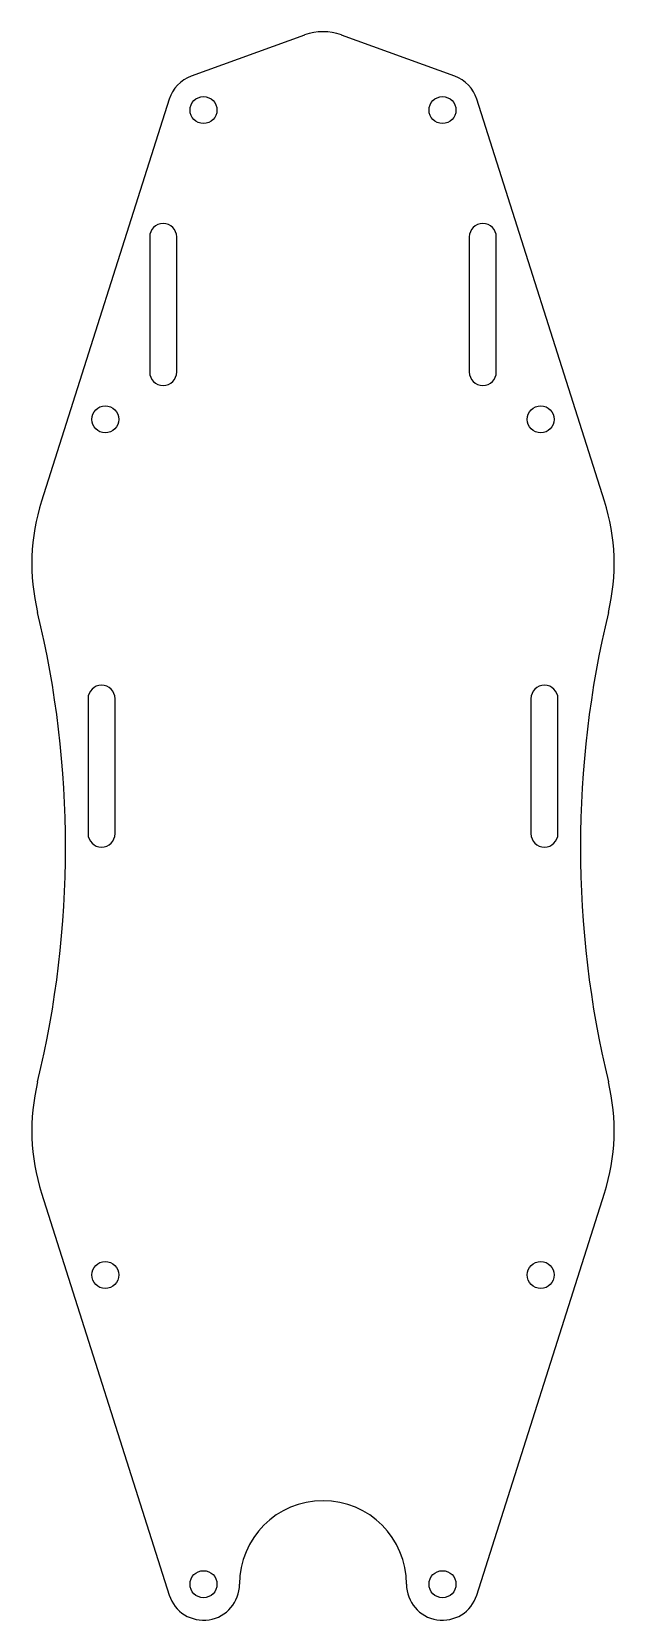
# Model space of a CAD drawing. Header units: millimetres. Extents: x -32 to 32, y -86 to 91.
import ezdxf

# ---------------------------------------------------------------- set-up
doc = ezdxf.new("R2010")
doc.units = ezdxf.units.MM

msp = doc.modelspace()

# ---------------------------------------------------------------- linework, layer by layer
at = {"color": 7, "linetype": 'Continuous', "lineweight": 25}
for p, q in [((-2.05, 90.25), (-14.65, 85.67)), ((14.65, 85.67), (2.05, 90.25)), ((-17.1, 83.12), (-31.29, 38.45)), ((31.29, 38.45), (17.1, 83.12)), ((-19.26, 67.81), (-19.26, 52.81)), ((-16.26, 52.81), (-16.26, 67.81)), ((16.26, 67.81), (16.26, 52.81)), ((19.26, 52.81), (19.26, 67.81)), ((-26.11, 16.5), (-26.11, 1.5)), ((-23.11, 1.5), (-23.11, 16.5)), ((23.11, 16.5), (23.11, 1.5)), ((26.11, 1.5), (26.11, 16.5)), ((-31.29, -38.45), (-17.1, -83.12)), ((17.1, -83.12), (31.29, -38.45))]:
    msp.add_line(p, q, dxfattribs=at)
for centre in [(-13.28, 81.91), (13.28, 81.91), (-24.2, 47.54), (24.2, 47.54), (-24.2, -47.54), (24.2, -47.54), (-13.28, -81.91), (13.28, -81.91)]:
    msp.add_circle(centre, 1.5, dxfattribs=at)
for centre, radius, start, end in [((0, 84.62), 6, 70.0169, 109.9831), ((-13.28, 81.91), 4, 109.9831, 162.3777), ((13.28, 81.91), 4, 17.6223, 70.0169), ((-17.76, 67.81), 1.5, 0, 180), ((17.76, 67.81), 1.5, 0, 180), ((-17.76, 52.81), 1.5, 180, 0), ((17.76, 52.81), 1.5, 180, 0), ((-9.36, 31.49), 23, 162.3777, 193.5919), ((9.36, 31.49), 23, 346.4081, 17.6223), ((-139.61, 0), 111, 346.4081, 13.5919), ((139.61, 0), 111, 166.4081, 193.5919), ((-24.61, 16.5), 1.5, 0, 180), ((24.61, 16.5), 1.5, 0, 180), ((-24.61, 1.5), 1.5, 180, 0), ((24.61, 1.5), 1.5, 180, 0), ((-9.36, -31.49), 23, 166.4081, 197.6223), ((9.36, -31.49), 23, 342.3777, 13.5919), ((0, -81.91), 9.28, 0, 180), ((-13.28, -81.91), 4, 197.6223, 0), ((13.28, -81.91), 4, 180, 342.3777)]:
    msp.add_arc(centre, radius, start, end, dxfattribs=at)

doc.saveas('drawing.dxf')
